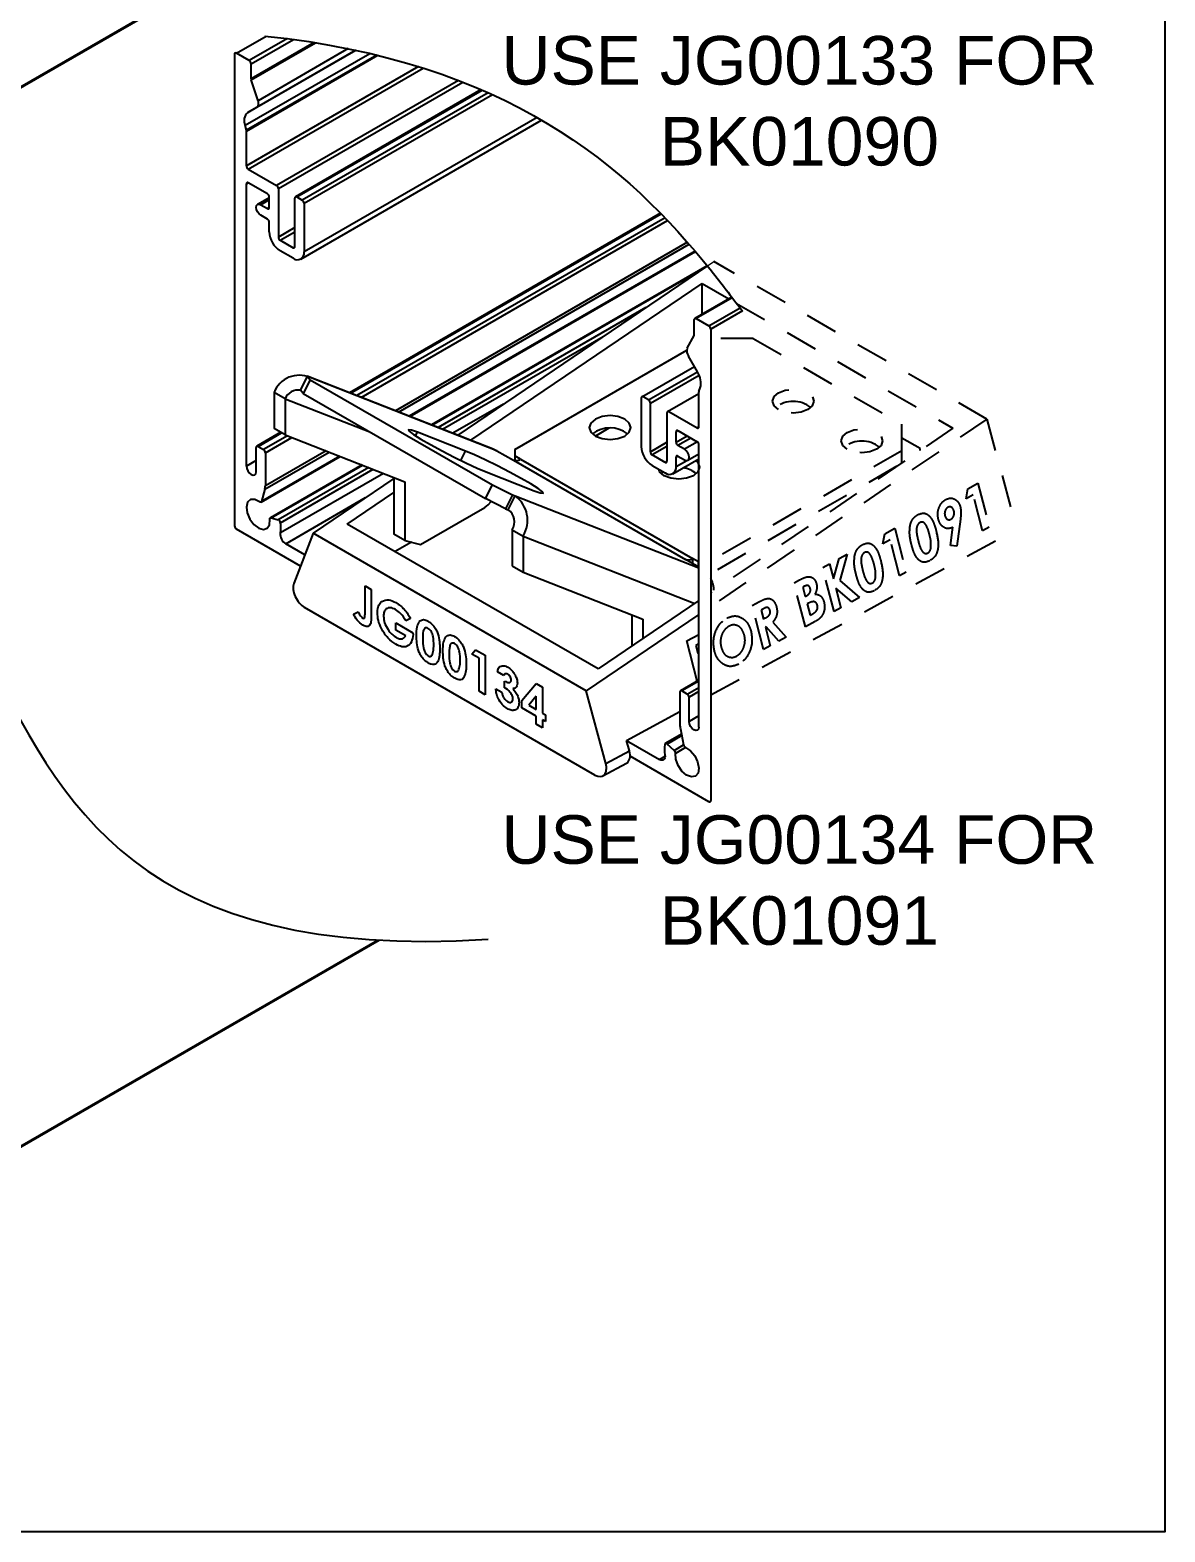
# Model space of a CAD drawing. Extents: x 0 to 10.8, y -9 to 0.
# Drawn here: x 6.42 to 10.81, y -8.99 to -3.19 of the extents above; entities that cross this region are included whole.
import ezdxf

# ---------------------------------------------------------------- set-up
doc = ezdxf.new("R2010")
doc.units = 0
doc.header["$LTSCALE"] = 0.5
doc.header["$MEASUREMENT"] = 0
doc.linetypes.add('HIDDEN', pattern=[0.375, 0.25, -0.125])
for name, color, linetype in [('Brackets', 181, 'CONTINUOUS'), ('Dimension', 10, 'CONTINUOUS'), ('FAB DWG', 221, 'CONTINUOUS'), ('Housing', 150, 'CONTINUOUS')]:
    doc.layers.add(name, color=color, linetype=linetype)
doc.layers.add('Jig', color=41, linetype='CONTINUOUS', lineweight=13)
doc.layers.add('Text-Unprinted', color=131, linetype='CONTINUOUS', plot=False)
doc.styles.get("Standard").update_dxf_attribs({"font": 'arial.ttf'})

msp = doc.modelspace()

# ---------------------------------------------------------------- linework, layer by layer
at = {"layer": 'Brackets', "linetype": 'HIDDEN', "lineweight": 25, "transparency": 16777216}
for p, q in [((9.2159, -4.3834), (9.0524, -4.3834)), ((9.2159, -4.3834), (9.7905, -4.715)), ((9.7905, -4.817), (9.7905, -4.715)), ((9.7905, -4.817), (9.0524, -5.2429)), ((9.7905, -4.8639), (9.7905, -4.817)), ((9.7711, -4.877), (9.0524, -5.2918))]:
    msp.add_line(p, q, dxfattribs=at)
at = {"layer": 'Brackets', "linetype": 'Continuous', "lineweight": 25, "transparency": 16777216}
for p, q in [((8.2957, -4.8125), (8.9601, -4.429)), ((7.4683, -4.5837), (7.4955, -4.5306)), ((7.5058, -4.5428), (7.4786, -4.5959)), ((8.2161, -4.8121), (7.4949, -4.5294)), ((7.4955, -4.5306), (7.5058, -4.5428)), ((7.5056, -4.5345), (7.4955, -4.5306)), ((8.2269, -4.8172), (7.5056, -4.5345)), ((7.5058, -4.5428), (8.2095, -4.9489)), ((7.409, -4.6163), (7.3667, -4.5919)), ((7.3667, -4.5919), (7.3667, -4.7309)), ((7.409, -4.6163), (7.409, -4.7554)), ((7.409, -4.6163), (7.7364, -4.7446)), ((7.4786, -4.5959), (7.4683, -4.5837)), ((7.4786, -4.5959), (8.1824, -5.002)), ((7.409, -4.7554), (7.3667, -4.7309)), ((7.409, -4.7554), (7.8716, -4.9367)), ((7.9127, -4.7593), (7.9197, -4.7456)), ((8.106, -4.8187), (7.9197, -4.7456)), ((8.2161, -4.8121), (8.2269, -4.8172)), ((8.2957, -4.8125), (8.2957, -4.837)), ((8.0876, -4.8547), (8.106, -4.8187)), ((8.2269, -4.8172), (8.2905, -4.854)), ((8.2905, -4.854), (8.9553, -5.2376)), ((8.3177, -4.8497), (8.2957, -4.837)), ((8.2957, -4.837), (8.2957, -4.8553)), ((8.3177, -4.8497), (8.9825, -5.2334)), ((7.8293, -4.9201), (7.8293, -5.1391)), ((8.1849, -4.8987), (8.3712, -4.9717)), ((7.8716, -4.9367), (7.8716, -5.1635)), ((8.1824, -5.002), (8.2095, -4.9489)), ((8.2095, -4.9489), (8.2876, -4.9877)), ((8.2876, -4.9877), (8.2604, -5.0408)), ((8.2876, -4.9877), (8.2977, -4.9917)), ((7.9324, -5.1795), (8.1804, -5.0363)), ((8.2604, -5.0408), (8.1824, -5.002)), ((8.2604, -5.0408), (8.2706, -5.0448)), ((8.2706, -5.0448), (8.2977, -4.9917)), ((8.2977, -4.9917), (9.0065, -5.2695)), ((7.8716, -5.1635), (7.8293, -5.1391)), ((8.2857, -5.1223), (8.328, -5.1467)), ((8.2857, -5.1223), (8.2857, -5.2613)), ((8.328, -5.1467), (8.328, -5.2857)), ((8.328, -5.1467), (8.9905, -5.4064)), ((7.8716, -5.1635), (7.9324, -5.1795)), ((8.2857, -5.2613), (8.328, -5.2857)), ((9.0065, -5.2672), (8.9553, -5.2376)), ((8.9825, -5.2334), (8.9825, -5.2533)), ((9.0045, -5.2461), (8.9825, -5.2334)), ((9.0045, -5.266), (9.0045, -5.2461)), ((9.0045, -5.2461), (9.0065, -5.2461)), ((8.328, -5.2857), (8.7906, -5.467)), ((8.7483, -5.4505), (8.7483, -5.5707)), ((8.7906, -5.467), (8.7906, -5.542))]:
    msp.add_line(p, q, dxfattribs=at)
at = {"layer": 'Brackets', "linetype": 'HIDDEN', "lineweight": 25, "transparency": 16777216, "flags": 128}
for points in [[(9.314, -4.6583), (9.2967, -4.6434), (9.2906, -4.6257), (9.2967, -4.608), (9.314, -4.593), (9.34, -4.583), (9.3706, -4.5795), (9.4012, -4.583), (9.4272, -4.593), (9.4445, -4.608), (9.4506, -4.6257), (9.4445, -4.6434), (9.4272, -4.6583), (9.4012, -4.6684), (9.3706, -4.6719), (9.34, -4.6684), (9.314, -4.6583)], [(9.5792, -4.8114), (9.5619, -4.7964), (9.5558, -4.7787), (9.5619, -4.7611), (9.5792, -4.7461), (9.6052, -4.7361), (9.6358, -4.7326), (9.6664, -4.7361), (9.6924, -4.7461), (9.7097, -4.7611), (9.7158, -4.7787), (9.7097, -4.7964), (9.6924, -4.8114), (9.6664, -4.8214), (9.6358, -4.8249), (9.6052, -4.8214), (9.5792, -4.8114)]]:
    msp.add_lwpolyline(points, dxfattribs=at)
at = {"layer": 'Brackets', "linetype": 'Continuous', "lineweight": 25, "transparency": 16777216, "flags": 128}
for points in [[(8.6069, -4.7604), (8.6329, -4.7704), (8.6635, -4.7739), (8.6941, -4.7704), (8.7201, -4.7604), (8.7374, -4.7454), (8.7435, -4.7277), (8.7374, -4.7101), (8.7201, -4.6951), (8.6941, -4.6851), (8.6635, -4.6815), (8.6329, -4.6851), (8.6069, -4.6951), (8.5896, -4.7101), (8.5835, -4.7277), (8.5896, -4.7454), (8.6069, -4.7604)], [(7.9197, -4.7456), (7.8965, -4.7375), (7.8858, -4.7363), (7.8887, -4.742), (7.9048, -4.7542), (7.9329, -4.7719), (7.9706, -4.7936), (8.015, -4.8177), (8.0623, -4.8422), (8.1089, -4.865), (8.1509, -4.8844), (8.1849, -4.8987)], [(8.3712, -4.9717), (8.3944, -4.9798), (8.4051, -4.9811), (8.4022, -4.9754), (8.3861, -4.9632), (8.358, -4.9455), (8.3203, -4.9237), (8.2759, -4.8996), (8.2285, -4.8752), (8.182, -4.8523), (8.14, -4.833), (8.106, -4.8187)], [(8.9936, -4.8553), (9.0026, -4.8631), (9.0087, -4.8808), (9.0026, -4.8984), (8.9852, -4.9134), (8.9593, -4.9234), (8.9287, -4.9269), (8.8981, -4.9234), (8.8721, -4.9134)], [(8.8721, -4.9134), (8.8548, -4.8984), (8.8514, -4.8886)], [(8.1804, -5.0363), (8.1937, -5.0263), (8.2051, -5.0133)]]:
    msp.add_lwpolyline(points, dxfattribs=at)
at = {"layer": 'Brackets', "linetype": 'Continuous', "lineweight": 25, "transparency": 16777216}
for centre, radius, start, end in [((7.4635, -4.6295), 0.1039, 66.08847, 158.79721), ((7.46, -4.6386), 0.0557, 81.37163, 156.45589), ((8.6635, -4.8382), 0.1096, 51.72711, 128.27289), ((8.2996, -4.8233), 0.032, 253.42503, 304.39713), ((8.9287, -4.9912), 0.1096, 122.71024, 128.27289), ((8.9287, -4.9912), 0.1096, 51.72711, 81.07411), ((8.2359, -5.0918), 0.0584, 328.4689, 53.58804), ((8.2284, -5.0857), 0.1167, 328.4689, 53.58804), ((8.9644, -5.207), 0.032, 253.42503, 304.39713)]:
    msp.add_arc(centre, radius, start, end, dxfattribs=at)
at = {"layer": 'Brackets', "linetype": 'HIDDEN', "lineweight": 25, "transparency": 16777216}
for centre, radius, start, end in [((9.3706, -4.7362), 0.1096, 51.72711, 128.27289), ((9.6358, -4.8892), 0.1096, 51.72711, 128.27289), ((8.9647, -5.3586), 0.1002, 1.51651, 28.92826)]:
    msp.add_arc(centre, radius, start, end, dxfattribs=at)
at = {"layer": 'Dimension', "transparency": 16777216}
msp.add_open_spline([(4.2958, -4.4533), (5.6451, -4.3663), (6.2443, -5.5783), (6.8436, -6.7903), (8.1929, -6.7033)], degree=3, dxfattribs=at)
at = {"layer": 'Housing', "transparency": 16777216}
for p, q in [((5.606, -3.8669), (7.4577, -2.7979)), ((7.4524, -2.7976), (5.608, -3.8623)), ((8.8902, -4.666), (8.9994, -4.729)), ((5.9196, -7.776), (7.7717, -6.7071)), ((5.9217, -7.7715), (7.7664, -6.7068))]:
    msp.add_line(p, q, dxfattribs=at)
at = {"layer": 'Housing', "linetype": 'Continuous', "lineweight": 25, "transparency": 16777216}
for p, q in [((7.221, -3.2821), (7.3356, -3.2159)), ((7.4178, -3.2256), (7.2705, -3.3106)), ((7.2776, -3.3229), (7.4409, -3.2286)), ((7.5208, -3.2404), (7.2776, -3.3808)), ((7.2782, -3.3847), (7.5266, -3.2414)), ((7.2139, -3.2861), (7.2139, -5.1073)), ((7.2705, -3.3106), (7.221, -3.2821)), ((7.2544, -3.5603), (7.7358, -3.2825)), ((7.7629, -3.289), (7.2595, -3.5795)), ((7.2599, -3.5826), (7.7669, -3.2899)), ((7.6817, -3.2704), (7.2651, -3.5108)), ((7.3004, -3.4904), (7.6816, -3.2704)), ((7.6526, -3.2643), (7.3046, -3.4652)), ((7.9242, -3.3335), (7.2599, -3.7169)), ((7.267, -3.7292), (7.9425, -3.3393)), ((7.2776, -3.3808), (7.2776, -3.3229)), ((7.3046, -3.4652), (7.2782, -3.3847)), ((8.0783, -3.3869), (7.3761, -3.7922)), ((7.3832, -3.8044), (8.0952, -3.3935)), ((8.166, -3.4227), (7.4489, -3.8365)), ((7.4539, -3.837), (8.1693, -3.4242)), ((8.1934, -3.4348), (7.4751, -3.8493)), ((7.4822, -3.8615), (8.2092, -3.4419)), ((7.2651, -3.5108), (7.3004, -3.4904)), ((8.3817, -3.5302), (7.4822, -4.0494)), ((7.2595, -3.5795), (7.2544, -3.5603)), ((7.2599, -3.7169), (7.2599, -3.5826)), ((7.4698, -4.0768), (8.3994, -3.5403)), ((7.267, -3.7292), (7.3761, -3.7922)), ((7.2599, -3.7863), (7.267, -3.7822)), ((7.2599, -4.8766), (7.2599, -3.7863)), ((7.3408, -3.8248), (7.267, -3.7822)), ((7.3832, -3.8044), (7.3832, -3.9922)), ((7.3479, -3.8399), (7.3026, -3.866)), ((7.3479, -3.8483), (7.3151, -3.8672)), ((7.3151, -3.8672), (7.3408, -3.882)), ((7.3479, -3.8779), (7.3408, -3.882)), ((7.3479, -3.8779), (7.3479, -3.8371)), ((7.4468, -4.029), (7.4468, -3.8411)), ((7.4539, -3.837), (7.4751, -3.8493)), ((7.4822, -3.8615), (7.4822, -4.0494)), ((7.3408, -3.9228), (7.3151, -3.908)), ((7.3479, -3.9718), (7.3479, -3.9351)), ((8.8586, -3.8999), (7.6576, -4.5931)), ((7.661, -4.5945), (8.8607, -3.9021)), ((8.876, -3.9178), (7.6863, -4.6044)), ((7.7032, -4.611), (8.886, -3.9283)), ((7.4468, -3.9555), (7.3832, -3.9922)), ((7.3903, -4.0045), (7.4468, -3.9718)), ((7.3903, -4.0045), (7.4398, -4.033)), ((7.4398, -4.0739), (7.3903, -4.0453)), ((7.4468, -4.029), (7.4398, -4.033)), ((8.9623, -4.012), (7.8349, -4.6627)), ((7.8473, -4.6675), (8.9693, -4.0199)), ((8.9922, -4.0467), (7.8886, -4.6837)), ((7.8901, -4.6843), (8.9931, -4.0477)), ((9.0388, -4.1029), (7.9743, -4.7173)), ((7.9759, -4.7179), (9.0319, -4.1084)), ((9.1334, -4.2236), (8.9909, -4.3059)), ((9.1352, -4.226), (8.9959, -4.3064)), ((8.8021, -4.2643), (7.9999, -4.7273)), ((9.0453, -4.335), (9.1656, -4.2655)), ((9.1744, -4.2768), (9.0524, -4.3472)), ((8.9888, -4.3684), (8.9888, -4.3105)), ((8.9959, -4.3064), (9.0453, -4.335)), ((9.0524, -4.3472), (9.0524, -6.1683)), ((8.017, -4.734), (8.6376, -4.3759)), ((8.9618, -4.4216), (8.9881, -4.3715)), ((9.0013, -4.5129), (8.966, -4.4517)), ((8.7863, -4.6085), (8.989, -4.4915)), ((8.8124, -4.6211), (9.001, -4.5123)), ((8.8195, -4.6334), (9.0078, -4.5247)), ((9.0069, -4.588), (9.012, -4.5748)), ((8.2524, -4.6371), (8.0572, -4.7498)), ((8.7842, -4.613), (8.7842, -4.8008)), ((8.8124, -4.6211), (8.7912, -4.6089)), ((8.8195, -4.8212), (8.8195, -4.6334)), ((8.8853, -4.6656), (9.0065, -4.5957)), ((9.0065, -4.7249), (9.0065, -4.5906)), ((8.8832, -4.6701), (8.8832, -4.8579)), ((7.3927, -4.746), (7.2995, -4.7998)), ((7.3045, -4.8002), (7.3957, -4.7477)), ((8.9256, -4.7395), (8.9185, -4.7436)), ((8.9185, -4.7844), (8.9185, -4.7436)), ((8.9256, -4.7395), (8.9994, -4.7821)), ((8.9994, -4.729), (9.0065, -4.7249)), ((7.2975, -4.8982), (7.2975, -4.8043)), ((7.3045, -4.8002), (7.3258, -4.8125)), ((7.4184, -4.759), (7.3258, -4.8125)), ((7.3328, -4.8247), (7.4352, -4.7656)), ((8.8195, -4.8212), (8.8832, -4.7845)), ((8.8832, -4.8008), (8.8266, -4.8334)), ((8.9185, -4.7844), (8.961, -4.7599)), ((8.9751, -4.7681), (8.9256, -4.7967)), ((8.9512, -4.8114), (8.9256, -4.7967)), ((9.0006, -4.7829), (8.9512, -4.8114)), ((9.0065, -5.8846), (9.0065, -4.7943)), ((7.2975, -4.8549), (7.2599, -4.8766)), ((7.3167, -5.0152), (7.6222, -4.8389)), ((7.6206, -4.8383), (7.3186, -5.0126)), ((7.3313, -4.9653), (7.5793, -4.8221)), ((7.567, -4.8173), (7.3328, -4.9525)), ((7.3328, -4.8247), (7.3328, -4.9525)), ((7.7064, -4.8719), (7.3521, -5.0764)), ((8.8761, -4.862), (8.8266, -4.8334)), ((8.8761, -4.862), (8.8832, -4.8579)), ((8.9061, -4.9058), (9.0065, -4.8479)), ((8.9256, -4.8375), (8.9185, -4.8416)), ((8.9185, -4.8783), (8.9185, -4.8416)), ((8.9185, -4.8783), (8.9595, -4.8547)), ((8.9256, -4.8375), (8.9512, -4.8523)), ((8.9637, -4.8535), (9.0065, -4.8288)), ((7.3552, -5.0761), (7.708, -4.8725)), ((7.7319, -4.8819), (7.3827, -5.0835)), ((7.7893, -4.9044), (7.3907, -5.1344)), ((7.3915, -5.095), (7.7491, -4.8886)), ((8.8266, -4.8743), (8.8761, -4.9028)), ((7.3313, -4.9653), (7.3186, -5.0126)), ((7.4114, -5.1763), (7.7201, -4.9981)), ((7.3552, -5.0761), (7.3827, -5.0835)), ((7.4687, -5.2624), (7.221, -5.1195)), ((7.4854, -5.219), (7.4114, -5.1763)), ((9.0065, -5.7031), (8.9356, -5.744)), ((9.0065, -5.7065), (8.9406, -5.7445)), ((8.9618, -5.7567), (9.0065, -5.731)), ((8.9335, -5.7486), (8.9335, -5.8763)), ((8.9618, -5.7567), (8.9406, -5.7445)), ((9.0065, -5.7473), (8.9689, -5.769)), ((8.9689, -5.8629), (8.9689, -5.769)), ((9.0065, -5.8412), (8.9689, -5.8629)), ((8.9394, -5.9118), (8.8768, -5.9479)), ((8.9351, -5.8909), (8.9478, -5.9529)), ((8.7276, -5.9359), (8.855, -6.0095)), ((8.9404, -5.917), (8.8836, -5.9497)), ((8.9111, -5.9741), (8.8836, -5.9497)), ((8.9111, -5.9741), (8.9478, -5.9529)), ((8.9555, -5.9634), (8.9163, -5.986)), ((9.0453, -6.1724), (8.7408, -5.9966)), ((8.855, -6.0095), (8.8762, -5.9972))]:
    msp.add_line(p, q, dxfattribs=at)
at = {"layer": 'Housing', "linetype": 'Continuous', "lineweight": 25, "transparency": 16777216, "flags": 128}
for points in [[(7.3151, -3.908), (7.3084, -3.9026), (7.3026, -3.8948), (7.2988, -3.886), (7.2975, -3.8774), (7.2988, -3.8704), (7.3026, -3.866), (7.3084, -3.8649), (7.3151, -3.8672)], [(8.9512, -4.8523), (8.958, -4.8546), (8.9637, -4.8535), (8.9675, -4.8491), (8.9689, -4.8421), (8.9675, -4.8335), (8.9637, -4.8246), (8.958, -4.8169), (8.9512, -4.8114)], [(7.2599, -4.8766), (7.2613, -4.8857), (7.2654, -4.8951), (7.2715, -4.9033), (7.2787, -4.9091), (7.2859, -4.9116), (7.292, -4.9104), (7.296, -4.9057), (7.2975, -4.8982)], [(7.3109, -5.0142), (7.2923, -5.0052), (7.276, -5.0059), (7.2645, -5.0163), (7.2599, -5.0344), (7.263, -5.0574), (7.2732, -5.0812), (7.2887, -5.1019), (7.3071, -5.116), (7.3251, -5.1211), (7.3397, -5.1164), (7.3486, -5.1026), (7.3501, -5.082)], [(7.3186, -5.0126), (7.3181, -5.0137), (7.3175, -5.0146), (7.3167, -5.0153), (7.3157, -5.0156), (7.3146, -5.0157), (7.3134, -5.0155), (7.3121, -5.0149), (7.3109, -5.0142)], [(7.3501, -5.082), (7.35, -5.0806), (7.3502, -5.0792), (7.3506, -5.0781), (7.3512, -5.0771), (7.352, -5.0764), (7.353, -5.076), (7.354, -5.0759), (7.3552, -5.0761)], [(9.0065, -5.8846), (9.005, -5.8921), (9.001, -5.8967), (8.9949, -5.8979), (8.9877, -5.8954), (8.9805, -5.8896), (8.9744, -5.8814), (8.9703, -5.872), (8.9689, -5.8629)], [(8.8836, -5.9497), (8.8822, -5.9486), (8.8807, -5.9479), (8.8793, -5.9475), (8.878, -5.9475), (8.8769, -5.9479), (8.8759, -5.9486), (8.8752, -5.9497), (8.8748, -5.9511)], [(8.9555, -5.9634), (8.974, -5.9758), (8.9904, -5.9954), (9.0018, -6.0189), (9.0064, -6.0424), (9.0034, -6.0618), (8.9932, -6.0739), (8.9776, -6.0767), (8.9593, -6.0696), (8.9413, -6.0539), (8.9266, -6.0323), (8.9178, -6.0083), (8.9163, -5.986)], [(8.8757, -5.9915), (8.8762, -5.9972), (8.8757, -6.0024), (8.8741, -6.0066), (8.8716, -6.0098), (8.8682, -6.0118), (8.8642, -6.0123), (8.8597, -6.0116), (8.855, -6.0095)]]:
    msp.add_lwpolyline(points, dxfattribs=at)
at = {"layer": 'Housing', "linetype": 'Continuous', "lineweight": 25, "transparency": 16777216}
for centre, radius, start, end in [((7.2183, -3.2854), 0.00437, 50.81497, 189.22027), ((7.2622, -3.3236), 0.0154, 2.60229, 57.39771), ((7.29, -3.3807), 0.0125, 180.82988, 198.7794), ((7.2859, -3.475), 0.0211, 313.26253, 27.72774), ((7.2937, -3.5429), 0.043, 131.71121, 203.92514), ((7.248, -3.5827), 0.0119, 0.57195, 15.40241), ((7.2753, -3.7162), 0.0154, 182.60229, 237.39771), ((7.2642, -3.7856), 0.00437, 50.81497, 189.22027), ((7.3325, -3.8378), 0.0154, 2.60229, 57.39771), ((7.3679, -3.8051), 0.0154, 2.60229, 57.39771), ((7.3435, -3.8786), 0.00437, 230.81497, 9.22027), ((7.4512, -3.8404), 0.00437, 50.81497, 189.22027), ((7.4668, -3.8622), 0.0154, 2.60229, 57.39771), ((7.3325, -3.9358), 0.0154, 2.60229, 57.39771), ((7.44, -3.9676), 0.0922, 182.60229, 237.39771), ((7.3986, -3.9915), 0.0154, 182.60229, 237.39771), ((7.4425, -4.0297), 0.00437, 230.81497, 9.22027), ((7.4563, -4.0536), 0.0262, 230.81497, 9.22027), ((8.9931, -4.3098), 0.00437, 50.81497, 189.22027), ((9.0371, -4.3479), 0.0154, 2.60229, 57.39771), ((8.9822, -4.3686), 0.0066, 334.06886, 1.56749), ((8.9937, -4.4325), 0.0338, 161.22546, 214.7489), ((8.9369, -4.5559), 0.0774, 345.88677, 33.72251), ((8.7885, -4.6123), 0.00437, 50.81497, 189.22027), ((8.8042, -4.6341), 0.0154, 2.60229, 57.39771), ((9.0136, -4.5905), 0.00711, 160.03367, 180.95661), ((8.8875, -4.6694), 0.00437, 50.81497, 189.22027), ((8.9228, -4.7429), 0.00437, 50.81497, 189.22027), ((9.0021, -4.7256), 0.00437, 230.81497, 9.22027), ((7.3018, -4.8036), 0.00437, 50.81497, 189.22027), ((7.3175, -4.8254), 0.0154, 2.60229, 57.39771), ((8.8763, -4.7966), 0.0922, 182.60229, 237.39771), ((8.9339, -4.7837), 0.0154, 182.60229, 237.39771), ((8.9911, -4.795), 0.0154, 2.60229, 57.39771), ((8.8349, -4.8205), 0.0154, 182.60229, 237.39771), ((8.8788, -4.8586), 0.00437, 230.81497, 9.22027), ((8.9228, -4.8409), 0.00437, 50.81497, 189.22027), ((8.8926, -4.8825), 0.0262, 230.81497, 9.22027), ((7.2831, -4.9529), 0.0497, 345.57587, 0.51021), ((7.3771, -5.0968), 0.0145, 7.20775, 67.36395), ((7.2807, -5.1124), 0.1122, 348.664, 8.89281), ((7.2293, -5.1066), 0.0154, 182.60229, 237.39771), ((7.4344, -5.1388), 0.044, 174.23012, 238.38441), ((8.9378, -5.7479), 0.00437, 50.81497, 189.22027), ((8.9535, -5.7697), 0.0154, 2.60229, 57.39771), ((9.0069, -5.8759), 0.0734, 180.34583, 191.86416), ((8.9941, -5.9688), 0.1206, 171.55619, 190.82832), ((8.9626, -5.95), 0.0151, 191.0157, 241.93178), ((8.9012, -5.9855), 0.0151, 358.07226, 48.98116), ((9.0481, -6.169), 0.00437, 230.81497, 9.22027)]:
    msp.add_arc(centre, radius, start, end, dxfattribs=at)
at = {"layer": 'Housing', "transparency": 16777216}
msp.add_open_spline([(7.3308, -3.2155), (8.2635, -3.3129), (8.7838, -3.7623), (9.1286, -4.2176), (9.1746, -4.2771)], degree=3, knots=[0.2833625, 0.2833625, 0.2833625, 0.2833625, 1, 1.0834941, 1.0834941, 1.0834941, 1.0834941], dxfattribs=at)
at = {"layer": 'Jig', "linetype": 'Continuous', "lineweight": 25, "transparency": 16777216}
for p, q in [((9.0393, -4.1034), (8.0756, -4.757)), ((8.1259, -4.7767), (9.0188, -4.1711)), ((9.0188, -4.1711), (9.1216, -4.2304)), ((9.0188, -4.2898), (9.0188, -4.1711)), ((8.6587, -4.7305), (8.6069, -4.7604)), ((7.8293, -4.924), (7.5176, -5.1354)), ((7.6488, -5.1002), (7.8293, -4.9778)), ((8.6175, -5.6593), (7.6488, -5.1002)), ((7.5176, -5.1354), (7.4426, -5.3299)), ((8.572, -5.744), (7.5176, -5.1354)), ((7.8969, -5.1702), (7.8334, -5.2068)), ((7.7176, -5.3387), (7.7414, -5.3524)), ((7.7176, -5.4467), (7.7176, -5.3387)), ((7.7414, -5.3524), (7.7414, -5.4541)), ((8.6054, -6.0695), (7.4842, -5.4224)), ((7.6734, -5.4485), (7.6914, -5.4397)), ((9.0065, -5.4494), (8.572, -5.744)), ((9.0065, -5.3956), (8.6175, -5.6593)), ((7.8366, -5.4819), (7.9027, -5.5201)), ((7.8366, -5.5094), (7.8366, -5.4819)), ((7.8746, -5.5314), (7.8366, -5.5094)), ((7.8935, -5.4645), (7.8755, -5.4741)), ((7.9027, -5.5201), (7.9029, -5.5267)), ((8.9606, -5.5512), (9.0065, -5.5264)), ((9.0005, -5.7065), (8.9606, -5.5512)), ((9.0065, -5.5623), (8.9943, -5.5689)), ((8.1306, -5.6026), (8.1448, -5.5853)), ((8.1578, -5.6183), (8.1306, -5.6026)), ((8.1448, -5.5853), (8.1816, -5.6065)), ((8.1578, -5.7459), (8.1578, -5.6183)), ((8.1816, -5.6065), (8.1816, -5.7596)), ((8.9943, -5.5689), (9.0022, -5.5998)), ((9.0022, -5.5998), (9.0065, -5.5975)), ((8.253, -5.685), (8.2292, -5.6713)), ((8.2224, -5.736), (8.2462, -5.7498)), ((8.2564, -5.7321), (8.2564, -5.7066)), ((8.3227, -5.7818), (8.3778, -5.7158)), ((8.3778, -5.7158), (8.4026, -5.7301)), ((8.4026, -5.7301), (8.4026, -5.8302)), ((8.1816, -5.7596), (8.1578, -5.7459)), ((8.3227, -5.8096), (8.3227, -5.7818)), ((8.3788, -5.7644), (8.3495, -5.7995)), ((8.3495, -5.7995), (8.3788, -5.8165)), ((8.3788, -5.8165), (8.3788, -5.7644)), ((8.6469, -6.025), (8.572, -5.744)), ((8.3788, -5.842), (8.3227, -5.8096)), ((8.3788, -5.8734), (8.3788, -5.842)), ((8.4026, -5.8302), (8.4145, -5.8371)), ((8.4026, -5.8557), (8.4026, -5.8871)), ((8.4145, -5.8626), (8.4026, -5.8557)), ((8.4145, -5.8371), (8.4145, -5.8626)), ((8.7276, -5.9359), (8.9335, -5.8244)), ((8.4026, -5.8871), (8.3788, -5.8734)), ((8.7381, -5.9756), (8.7276, -5.9359)), ((8.6362, -6.0729), (8.7274, -6.0235)), ((8.6469, -6.025), (8.7381, -5.9756))]:
    msp.add_line(p, q, dxfattribs=at)
at = {"layer": 'Jig', "transparency": 16777216}
msp.add_line((9.0393, -4.1034), (9.0644, -4.0864), dxfattribs=at)
at = {"layer": 'Jig', "linetype": 'HIDDEN', "lineweight": 25, "transparency": 16777216}
for p, q in [((10.1188, -4.695), (9.0644, -4.0864)), ((9.1522, -4.2481), (9.9876, -4.7302)), ((10.1188, -4.695), (9.0524, -5.4182)), ((10.1188, -4.695), (10.2324, -5.121)), ((9.9876, -4.7302), (9.0524, -5.3644)), ((9.8603, -4.8082), (9.7905, -4.7679)), ((9.8603, -4.8165), (9.8603, -4.8082)), ((10.038, -5.0024), (10.0452, -4.9639)), ((10.066, -4.9872), (10.038, -5.0024)), ((10.0452, -4.9639), (10.0839, -4.9429)), ((10.1019, -5.1268), (10.066, -4.9872)), ((10.0839, -4.9429), (10.1276, -5.1128)), ((10.016, -5.0808), (10.003, -5.1852)), ((9.0524, -5.76), (10.2324, -5.121)), ((9.7172, -5.1761), (9.7244, -5.1376)), ((9.7452, -5.161), (9.7172, -5.1761)), ((9.7244, -5.1376), (9.7631, -5.1166)), ((9.7811, -5.3005), (9.7452, -5.161)), ((9.7631, -5.1166), (9.8068, -5.2866)), ((9.9775, -5.1835), (9.9864, -5.1128)), ((10.1276, -5.1128), (10.1019, -5.1268)), ((9.5476, -5.2333), (9.5788, -5.2164)), ((9.5788, -5.2164), (9.5507, -5.318)), ((10.003, -5.1852), (9.9775, -5.1835)), ((9.4846, -5.2675), (9.5107, -5.2533)), ((9.5283, -5.4374), (9.4846, -5.2675)), ((9.5107, -5.2533), (9.5258, -5.3118)), ((9.5258, -5.3118), (9.5476, -5.2333)), ((9.3739, -5.3274), (9.3953, -5.3158)), ((9.4176, -5.4973), (9.3739, -5.3274)), ((9.5507, -5.318), (9.6271, -5.3839)), ((9.8068, -5.2866), (9.7811, -5.3005)), ((9.4144, -5.3406), (9.4077, -5.3442)), ((9.4077, -5.3442), (9.417, -5.3801)), ((9.417, -5.3801), (9.4226, -5.377)), ((9.535, -5.3478), (9.5544, -5.4232)), ((9.5964, -5.4005), (9.535, -5.3478)), ((9.6271, -5.3839), (9.5964, -5.4005)), ((9.2127, -5.4148), (9.2401, -5.3998)), ((9.2564, -5.5847), (9.2127, -5.4148)), ((9.2538, -5.4285), (9.2467, -5.4324)), ((9.2467, -5.4324), (9.2556, -5.4671)), ((9.4298, -5.406), (9.4244, -5.4089)), ((9.4244, -5.4089), (9.4356, -5.4525)), ((9.4356, -5.4525), (9.442, -5.449)), ((9.5544, -5.4232), (9.5283, -5.4374)), ((9.2556, -5.4671), (9.2638, -5.4627)), ((9.2661, -5.4973), (9.2637, -5.4986)), ((9.2637, -5.4986), (9.2822, -5.5706)), ((9.3152, -5.5527), (9.2661, -5.4973)), ((9.2919, -5.4793), (9.3435, -5.5374)), ((9.4557, -5.4767), (9.4176, -5.4973)), ((9.3435, -5.5374), (9.3152, -5.5527)), ((9.2822, -5.5706), (9.2564, -5.5847))]:
    msp.add_line(p, q, dxfattribs=at)
at = {"layer": 'Jig', "linetype": 'Continuous', "lineweight": 25, "transparency": 16777216}
for centre, start_param, end_param in [((7.4842, -5.3714), 0.436255, 2.355954), ((8.6054, -6.0185), 2.355954, 4.275653), ((8.6966, -5.9691), 3.125668, 4.275653)]:
    msp.add_ellipse(centre, major_axis=(-0.0313, 0.0541), ratio=0.577453, start_param=start_param, end_param=end_param, dxfattribs=at)
at = {"layer": 'Jig', "linetype": 'HIDDEN', "lineweight": 25, "transparency": 16777216}
for points, knots in [([(9.931, -5.0814), (9.9297, -5.0732), (9.9271, -5.0567), (9.9343, -5.0331), (9.9454, -5.0149), (9.955, -5.0085), (9.9598, -5.0052)], [0, 0, 0, 0, 0.279649, 0.559324, 0.779589, 1, 1, 1, 1]), ([(9.9681, -5.0353), (9.9655, -5.0372), (9.9604, -5.041), (9.9563, -5.0505), (9.9549, -5.0599), (9.9559, -5.0653), (9.9565, -5.068)], [0, 0, 0, 0, 0.279357, 0.559095, 0.779456, 1, 1, 1, 1]), ([(9.9598, -5.0052), (9.9663, -5.0027), (9.9793, -4.9975), (9.9969, -5.0047), (10.0101, -5.0171), (10.0142, -5.0289), (10.0163, -5.0348)], [0, 0, 0, 0, 0.279675, 0.559364, 0.779762, 1, 1, 1, 1]), ([(9.9912, -5.0493), (9.9901, -5.0461), (9.9879, -5.0398), (9.9814, -5.0347), (9.9745, -5.0327), (9.9702, -5.0345), (9.9681, -5.0353)], [0, 0, 0, 0, 0.279953, 0.559721, 0.779996, 1, 1, 1, 1]), ([(10.0163, -5.0348), (10.0173, -5.0433), (10.0192, -5.0584), (10.017, -5.0739), (10.016, -5.0808)], [0, 0, 0, 0, 0.558271, 1, 1, 1, 1]), ([(9.8218, -5.1063), (9.8233, -5.1011), (9.8262, -5.0908), (9.8358, -5.0746), (9.8457, -5.0679), (9.8517, -5.0638)], [0, 0, 0, 0, 0.280633, 0.560976, 1, 1, 1, 1]), ([(9.8602, -5.0942), (9.8578, -5.0959), (9.853, -5.0993), (9.8467, -5.1115), (9.846, -5.136), (9.8507, -5.1546), (9.8538, -5.1671)], [0, 0, 0, 0, 0.124879, 0.249761, 0.498655, 1, 1, 1, 1]), ([(9.8517, -5.0638), (9.8602, -5.0606), (9.8731, -5.0557), (9.8892, -5.0624), (9.9026, -5.0746), (9.9144, -5.0968), (9.92, -5.1169), (9.9228, -5.127)], [0, 0, 0, 0, 0.248367, 0.373508, 0.498824, 0.748922, 1, 1, 1, 1]), ([(9.8971, -5.1413), (9.8939, -5.1293), (9.8892, -5.1114), (9.8774, -5.0953), (9.8677, -5.0914), (9.8627, -5.0933), (9.8602, -5.0942)], [0, 0, 0, 0, 0.501422, 0.750379, 0.875294, 1, 1, 1, 1]), ([(9.9864, -5.1128), (9.9799, -5.1153), (9.9669, -5.1202), (9.9495, -5.1126), (9.9369, -5.0992), (9.933, -5.0873), (9.931, -5.0814)], [0, 0, 0, 0, 0.279418, 0.559091, 0.779406, 1, 1, 1, 1]), ([(9.9565, -5.068), (9.9576, -5.0712), (9.9598, -5.0776), (9.9664, -5.0828), (9.9736, -5.0842), (9.9779, -5.0824), (9.98, -5.0814)], [0, 0, 0, 0, 0.279885, 0.559534, 0.779773, 1, 1, 1, 1]), ([(9.98, -5.0814), (9.9826, -5.0796), (9.9876, -5.0759), (9.9915, -5.0665), (9.9927, -5.0572), (9.9917, -5.052), (9.9912, -5.0493)], [0, 0, 0, 0, 0.27928, 0.558835, 0.77925, 1, 1, 1, 1]), ([(9.8277, -5.1804), (9.8244, -5.1671), (9.8184, -5.1433), (9.8208, -5.1176), (9.8218, -5.1063)], [0, 0, 0, 0, 0.56113, 1, 1, 1, 1]), ([(9.9024, -5.1921), (9.9027, -5.1823), (9.9031, -5.1646), (9.8989, -5.1485), (9.8971, -5.1413)], [0, 0, 0, 0, 0.55846, 1, 1, 1, 1]), ([(9.9228, -5.127), (9.9274, -5.1481), (9.9333, -5.1745), (9.927, -5.2074), (9.9183, -5.228), (9.9063, -5.2363), (9.8983, -5.2419)], [0, 0, 0, 0, 0.4997132, 0.6254858, 0.7509772, 1, 1, 1, 1]), ([(9.608, -5.2221), (9.6094, -5.217), (9.6123, -5.2066), (9.622, -5.1905), (9.6318, -5.1837), (9.6378, -5.1796)], [0, 0, 0, 0, 0.280633, 0.560976, 1, 1, 1, 1]), ([(9.6464, -5.21), (9.644, -5.2117), (9.6392, -5.2151), (9.6329, -5.2273), (9.6322, -5.2519), (9.6368, -5.2705), (9.6399, -5.2829)], [0, 0, 0, 0, 0.124879, 0.249761, 0.498655, 1, 1, 1, 1]), ([(9.6378, -5.1796), (9.6463, -5.1764), (9.6592, -5.1716), (9.6754, -5.1782), (9.6887, -5.1904), (9.7005, -5.2126), (9.7061, -5.2327), (9.7089, -5.2428)], [0, 0, 0, 0, 0.248367, 0.3735081, 0.4988244, 0.7489224, 1, 1, 1, 1]), ([(9.6832, -5.2571), (9.6801, -5.2451), (9.6753, -5.2272), (9.6635, -5.2111), (9.6539, -5.2072), (9.6489, -5.2091), (9.6464, -5.21)], [0, 0, 0, 0, 0.501422, 0.750379, 0.875294, 1, 1, 1, 1]), ([(9.8983, -5.2419), (9.8898, -5.2452), (9.8771, -5.2503), (9.8611, -5.2439), (9.8478, -5.2321), (9.836, -5.2103), (9.8305, -5.1904), (9.8277, -5.1804)], [0, 0, 0, 0, 0.248516, 0.373652, 0.498986, 0.748952, 1, 1, 1, 1]), ([(9.8538, -5.1671), (9.8569, -5.1788), (9.8615, -5.1964), (9.8736, -5.2116), (9.8832, -5.2147), (9.888, -5.2128), (9.8905, -5.2119)], [0, 0, 0, 0, 0.5013551, 0.7501498, 0.8751443, 1, 1, 1, 1]), ([(9.8905, -5.2119), (9.8922, -5.2108), (9.8955, -5.2086), (9.9002, -5.2017), (9.9016, -5.1958), (9.9024, -5.1921)], [0, 0, 0, 0, 0.280279, 0.560378, 1, 1, 1, 1]), ([(9.6138, -5.2962), (9.6105, -5.2829), (9.6046, -5.2591), (9.6069, -5.2334), (9.608, -5.2221)], [0, 0, 0, 0, 0.56113, 1, 1, 1, 1]), ([(9.6886, -5.3079), (9.6888, -5.2981), (9.6892, -5.2805), (9.6851, -5.2643), (9.6832, -5.2571)], [0, 0, 0, 0, 0.55846, 1, 1, 1, 1]), ([(9.7089, -5.2428), (9.7136, -5.2639), (9.7194, -5.2903), (9.7131, -5.3232), (9.7044, -5.3438), (9.6924, -5.3521), (9.6844, -5.3577)], [0, 0, 0, 0, 0.499713, 0.625486, 0.750977, 1, 1, 1, 1]), ([(9.3953, -5.3158), (9.4004, -5.3131), (9.4096, -5.3081), (9.4191, -5.3053), (9.4232, -5.3041)], [0, 0, 0, 0, 0.5602431, 1, 1, 1, 1]), ([(9.4232, -5.3041), (9.4277, -5.3037), (9.4367, -5.3028), (9.4481, -5.3088), (9.4564, -5.3184), (9.4591, -5.3265), (9.4604, -5.3306)], [0, 0, 0, 0, 0.280096, 0.559771, 0.779775, 1, 1, 1, 1]), ([(9.4604, -5.3306), (9.4611, -5.3343), (9.4625, -5.3417), (9.4613, -5.3559), (9.4572, -5.365), (9.4547, -5.3706)], [0, 0, 0, 0, 0.280391, 0.560469, 1, 1, 1, 1]), ([(9.6844, -5.3577), (9.676, -5.361), (9.6633, -5.3661), (9.6472, -5.3597), (9.6339, -5.3479), (9.6221, -5.3261), (9.6166, -5.3062), (9.6138, -5.2962)], [0, 0, 0, 0, 0.248516, 0.373652, 0.498986, 0.748952, 1, 1, 1, 1]), ([(9.6399, -5.2829), (9.643, -5.2946), (9.6476, -5.3122), (9.6597, -5.3275), (9.6693, -5.3305), (9.6742, -5.3286), (9.6766, -5.3277)], [0, 0, 0, 0, 0.501355, 0.75015, 0.875144, 1, 1, 1, 1]), ([(9.6766, -5.3277), (9.6783, -5.3266), (9.6817, -5.3244), (9.6863, -5.3175), (9.6877, -5.3116), (9.6886, -5.3079)], [0, 0, 0, 0, 0.280279, 0.560378, 1, 1, 1, 1]), ([(9.2401, -5.3998), (9.2473, -5.396), (9.2614, -5.3884), (9.2832, -5.3862), (9.2992, -5.4001), (9.3038, -5.4135), (9.3061, -5.4202)], [0, 0, 0, 0, 0.2819, 0.559939, 0.77967, 1, 1, 1, 1]), ([(9.4364, -5.3484), (9.4354, -5.3456), (9.4333, -5.3399), (9.4245, -5.3359), (9.4182, -5.3388), (9.4144, -5.3406)], [0, 0, 0, 0, 0.280186, 0.559497, 1, 1, 1, 1]), ([(9.4226, -5.377), (9.4251, -5.3755), (9.43, -5.3725), (9.4357, -5.3652), (9.4378, -5.3562), (9.4369, -5.351), (9.4364, -5.3484)], [0, 0, 0, 0, 0.280929, 0.560014, 0.779751, 1, 1, 1, 1]), ([(9.4547, -5.3706), (9.4591, -5.3711), (9.4678, -5.372), (9.4821, -5.3807), (9.4869, -5.3937), (9.4899, -5.4017)], [0, 0, 0, 0, 0.2814216, 0.5618999, 1, 1, 1, 1]), ([(9.281, -5.4335), (9.2805, -5.432), (9.2796, -5.4288), (9.2768, -5.4253), (9.2733, -5.4231), (9.2655, -5.4217), (9.259, -5.4255), (9.2538, -5.4285)], [0, 0, 0, 0, 0.125278, 0.250481, 0.375623, 0.500816, 1, 1, 1, 1]), ([(9.2638, -5.4627), (9.2688, -5.4599), (9.2751, -5.4564), (9.2806, -5.4484), (9.2825, -5.4417), (9.2816, -5.4368), (9.281, -5.4335)], [0, 0, 0, 0, 0.50011, 0.625309, 0.750705, 1, 1, 1, 1]), ([(9.3061, -5.4202), (9.3073, -5.426), (9.3095, -5.4374), (9.3063, -5.46), (9.2974, -5.472), (9.2919, -5.4793)], [0, 0, 0, 0, 0.281141, 0.561365, 1, 1, 1, 1]), ([(9.4642, -5.4143), (9.4636, -5.4123), (9.4624, -5.4084), (9.459, -5.4038), (9.4547, -5.4008), (9.4448, -5.3985), (9.4364, -5.4027), (9.4298, -5.406)], [0, 0, 0, 0, 0.125432, 0.250639, 0.375922, 0.501309, 1, 1, 1, 1]), ([(9.442, -5.449), (9.4481, -5.4456), (9.4557, -5.4414), (9.4627, -5.4322), (9.4648, -5.4263), (9.4654, -5.4201), (9.4646, -5.4162), (9.4642, -5.4143)], [0, 0, 0, 0, 0.4997992, 0.6248397, 0.7498602, 0.8748181, 1, 1, 1, 1]), ([(9.4899, -5.4017), (9.4911, -5.4102), (9.4934, -5.4274), (9.485, -5.452), (9.4709, -5.4678), (9.4608, -5.4737), (9.4557, -5.4767)], [0, 0, 0, 0, 0.2792, 0.558584, 0.778754, 1, 1, 1, 1]), ([(9.0666, -5.5906), (9.0645, -5.5768), (9.0603, -5.5493), (9.0718, -5.5097), (9.0907, -5.4794), (9.1066, -5.4684), (9.1145, -5.463)], [0, 0, 0, 0, 0.27959, 0.559188, 0.779651, 1, 1, 1, 1]), ([(9.1224, -5.4948), (9.1159, -5.4994), (9.1029, -5.5087), (9.0922, -5.5327), (9.0888, -5.5565), (9.0915, -5.5702), (9.0928, -5.577)], [0, 0, 0, 0, 0.279506, 0.559073, 0.779334, 1, 1, 1, 1]), ([(9.1145, -5.463), (9.1254, -5.4589), (9.1472, -5.4508), (9.1764, -5.4631), (9.198, -5.4848), (9.2046, -5.5047), (9.208, -5.5146)], [0, 0, 0, 0, 0.279389, 0.559204, 0.779521, 1, 1, 1, 1]), ([(9.182, -5.5284), (9.1791, -5.5204), (9.1734, -5.5043), (9.1565, -5.4919), (9.1387, -5.488), (9.1278, -5.4925), (9.1224, -5.4948)], [0, 0, 0, 0, 0.279771, 0.559477, 0.779701, 1, 1, 1, 1]), ([(9.1525, -5.61), (9.1589, -5.6054), (9.1718, -5.5961), (9.1821, -5.5722), (9.1859, -5.5487), (9.1833, -5.5352), (9.182, -5.5284)], [0, 0, 0, 0, 0.279367, 0.559081, 0.779417, 1, 1, 1, 1]), ([(9.208, -5.5146), (9.2101, -5.5283), (9.2145, -5.5556), (9.2029, -5.5949), (9.1845, -5.6254), (9.1686, -5.636), (9.1606, -5.6413)], [0, 0, 0, 0, 0.279667, 0.559349, 0.779609, 1, 1, 1, 1]), ([(9.1606, -5.6413), (9.1497, -5.6456), (9.1278, -5.6542), (9.0984, -5.6421), (9.0767, -5.6204), (9.0699, -5.6005), (9.0666, -5.5906)], [0, 0, 0, 0, 0.279653, 0.559204, 0.779569, 1, 1, 1, 1]), ([(9.0928, -5.577), (9.096, -5.5863), (9.1018, -5.6029), (9.1147, -5.6098), (9.1204, -5.6129)], [0, 0, 0, 0, 0.559444, 1, 1, 1, 1]), ([(9.1204, -5.6129), (9.1264, -5.6143), (9.1371, -5.6169), (9.1478, -5.6121), (9.1525, -5.61)], [0, 0, 0, 0, 0.559378, 1, 1, 1, 1])]:
    msp.add_open_spline(points, degree=3, knots=knots, dxfattribs=at)
at = {"layer": 'Jig', "linetype": 'Continuous', "lineweight": 25, "transparency": 16777216}
for points, knots in [([(7.7826, -5.399), (7.7913, -5.3953), (7.8068, -5.3887), (7.8273, -5.3988), (7.8363, -5.4032)], [0, 0, 0, 0, 0.558593, 1, 1, 1, 1]), ([(7.7096, -5.4911), (7.7016, -5.4851), (7.6873, -5.4743), (7.6777, -5.4564), (7.6734, -5.4485)], [0, 0, 0, 0, 0.558036, 1, 1, 1, 1]), ([(7.6914, -5.4397), (7.6942, -5.4449), (7.6981, -5.4522), (7.7047, -5.4602), (7.708, -5.4625), (7.7096, -5.4636)], [0, 0, 0, 0, 0.5600606, 0.7802184, 1, 1, 1, 1]), ([(7.7096, -5.4636), (7.7106, -5.4641), (7.7125, -5.465), (7.7149, -5.4643), (7.7163, -5.4622), (7.7175, -5.4565), (7.7176, -5.4511), (7.7176, -5.4467)], [0, 0, 0, 0, 0.124717, 0.249472, 0.374239, 0.499462, 1, 1, 1, 1]), ([(7.7652, -5.4419), (7.7661, -5.4315), (7.7677, -5.4129), (7.778, -5.4033), (7.7826, -5.399)], [0, 0, 0, 0, 0.5593223, 1, 1, 1, 1]), ([(7.8369, -5.5646), (7.8264, -5.5573), (7.8053, -5.5427), (7.7813, -5.5073), (7.7676, -5.4719), (7.766, -5.4519), (7.7652, -5.4419)], [0, 0, 0, 0, 0.27993, 0.559149, 0.779571, 1, 1, 1, 1]), ([(7.8356, -5.4303), (7.8288, -5.4272), (7.8152, -5.421), (7.7999, -5.4261), (7.7904, -5.438), (7.7895, -5.4497), (7.789, -5.4556)], [0, 0, 0, 0, 0.279813, 0.559428, 0.779645, 1, 1, 1, 1]), ([(7.8755, -5.4741), (7.869, -5.4638), (7.8575, -5.4454), (7.8423, -5.435), (7.8356, -5.4303)], [0, 0, 0, 0, 0.559571, 1, 1, 1, 1]), ([(7.8363, -5.4032), (7.8425, -5.4072), (7.8536, -5.4142), (7.864, -5.4246), (7.8686, -5.4292)], [0, 0, 0, 0, 0.559875, 1, 1, 1, 1]), ([(7.8686, -5.4292), (7.8738, -5.4353), (7.883, -5.4462), (7.8903, -5.4589), (7.8935, -5.4645)], [0, 0, 0, 0, 0.559434, 1, 1, 1, 1]), ([(7.7414, -5.4541), (7.7413, -5.4603), (7.7412, -5.4729), (7.7388, -5.4876), (7.7323, -5.4943), (7.7235, -5.4973), (7.7152, -5.4936), (7.7096, -5.4911)], [0, 0, 0, 0, 0.251112, 0.500815, 0.626041, 0.751324, 1, 1, 1, 1]), ([(7.789, -5.4556), (7.7898, -5.4642), (7.7915, -5.4815), (7.8049, -5.5068), (7.8209, -5.5263), (7.8319, -5.5337), (7.8374, -5.5374)], [0, 0, 0, 0, 0.279421, 0.559118, 0.779444, 1, 1, 1, 1]), ([(7.9165, -5.5315), (7.9165, -5.5196), (7.9167, -5.4984), (7.9241, -5.4833), (7.9273, -5.4766)], [0, 0, 0, 0, 0.561096, 1, 1, 1, 1]), ([(7.9273, -5.4766), (7.9324, -5.4729), (7.9415, -5.4661), (7.9551, -5.4725), (7.9611, -5.4753)], [0, 0, 0, 0, 0.558689, 1, 1, 1, 1]), ([(7.9617, -5.5031), (7.9593, -5.502), (7.9544, -5.4999), (7.9464, -5.5022), (7.9405, -5.5179), (7.9404, -5.5345), (7.9403, -5.5455)], [0, 0, 0, 0, 0.124897, 0.249662, 0.498629, 1, 1, 1, 1]), ([(7.9611, -5.4753), (7.965, -5.4778), (7.9729, -5.4829), (7.9839, -5.4948), (7.9929, -5.509), (8.0012, -5.5294), (8.006, -5.5546), (8.0064, -5.5729), (8.0065, -5.5821)], [0, 0, 0, 0, 0.125048, 0.249911, 0.374751, 0.499824, 0.749491, 1, 1, 1, 1]), ([(7.9828, -5.5683), (7.9827, -5.5575), (7.9826, -5.5412), (7.976, -5.5197), (7.9687, -5.5082), (7.964, -5.5048), (7.9617, -5.5031)], [0, 0, 0, 0, 0.501448, 0.750378, 0.875297, 1, 1, 1, 1]), ([(7.9029, -5.5267), (7.9016, -5.5371), (7.8989, -5.5579), (7.8819, -5.5739), (7.8599, -5.5759), (7.8446, -5.5684), (7.8369, -5.5646)], [0, 0, 0, 0, 0.27957, 0.559349, 0.779431, 1, 1, 1, 1]), ([(7.8374, -5.5374), (7.8418, -5.5396), (7.8506, -5.5441), (7.8653, -5.5445), (7.8711, -5.5364), (7.8746, -5.5314)], [0, 0, 0, 0, 0.2811127, 0.5613958, 1, 1, 1, 1]), ([(7.9618, -5.6367), (7.9579, -5.6342), (7.9501, -5.6292), (7.9391, -5.6177), (7.9302, -5.6037), (7.9219, -5.5836), (7.917, -5.5587), (7.9166, -5.5406), (7.9165, -5.5315)], [0, 0, 0, 0, 0.125091, 0.249972, 0.374848, 0.499916, 0.749471, 1, 1, 1, 1]), ([(7.9403, -5.5455), (7.9403, -5.5562), (7.9404, -5.5721), (7.9473, -5.5933), (7.9548, -5.6043), (7.9594, -5.6075), (7.9617, -5.6091)], [0, 0, 0, 0, 0.501409, 0.750151, 0.875083, 1, 1, 1, 1]), ([(8.0184, -5.5904), (8.0185, -5.5785), (8.0187, -5.5573), (8.0261, -5.5421), (8.0293, -5.5355)], [0, 0, 0, 0, 0.561096, 1, 1, 1, 1]), ([(8.0293, -5.5355), (8.0344, -5.5317), (8.0435, -5.525), (8.0571, -5.5313), (8.0631, -5.5341)], [0, 0, 0, 0, 0.558689, 1, 1, 1, 1]), ([(8.0637, -5.562), (8.0613, -5.5609), (8.0564, -5.5587), (8.0484, -5.5611), (8.0425, -5.5768), (8.0423, -5.5933), (8.0422, -5.6044)], [0, 0, 0, 0, 0.124897, 0.249662, 0.498629, 1, 1, 1, 1]), ([(8.0631, -5.5341), (8.067, -5.5367), (8.0749, -5.5418), (8.0859, -5.5537), (8.0949, -5.5679), (8.1031, -5.5883), (8.108, -5.6134), (8.1084, -5.6317), (8.1085, -5.6409)], [0, 0, 0, 0, 0.125048, 0.249911, 0.374751, 0.499824, 0.749491, 1, 1, 1, 1]), ([(8.0847, -5.6272), (8.0847, -5.6163), (8.0846, -5.6001), (8.078, -5.5785), (8.0707, -5.567), (8.066, -5.5636), (8.0637, -5.562)], [0, 0, 0, 0, 0.501448, 0.750378, 0.875297, 1, 1, 1, 1]), ([(7.9617, -5.6091), (7.9634, -5.6099), (7.9667, -5.6116), (7.9722, -5.6113), (7.9747, -5.6086), (7.9762, -5.607)], [0, 0, 0, 0, 0.280266, 0.560445, 1, 1, 1, 1]), ([(8.0065, -5.5821), (8.0064, -5.591), (8.006, -5.6088), (8.0012, -5.6283), (7.9933, -5.6393), (7.9846, -5.6438), (7.9735, -5.6427), (7.9657, -5.6387), (7.9618, -5.6367)], [0, 0, 0, 0, 0.250517, 0.500211, 0.62531, 0.750131, 0.874926, 1, 1, 1, 1]), ([(7.9762, -5.607), (7.9785, -5.6006), (7.9827, -5.5893), (7.9827, -5.5747), (7.9828, -5.5683)], [0, 0, 0, 0, 0.558417, 1, 1, 1, 1]), ([(8.0638, -5.6955), (8.0599, -5.693), (8.0521, -5.688), (8.0411, -5.6766), (8.0322, -5.6625), (8.0239, -5.6424), (8.019, -5.6175), (8.0186, -5.5994), (8.0184, -5.5904)], [0, 0, 0, 0, 0.125091, 0.249972, 0.374848, 0.499916, 0.749471, 1, 1, 1, 1]), ([(8.0422, -5.6044), (8.0423, -5.6151), (8.0424, -5.631), (8.0493, -5.6522), (8.0568, -5.6631), (8.0614, -5.6664), (8.0637, -5.668)], [0, 0, 0, 0, 0.501409, 0.750151, 0.875083, 1, 1, 1, 1]), ([(8.0637, -5.668), (8.0654, -5.6688), (8.0687, -5.6704), (8.0742, -5.6701), (8.0767, -5.6675), (8.0782, -5.6658)], [0, 0, 0, 0, 0.280266, 0.560445, 1, 1, 1, 1]), ([(8.1085, -5.6409), (8.1084, -5.6499), (8.108, -5.6677), (8.1032, -5.6872), (8.0952, -5.6982), (8.0866, -5.7026), (8.0755, -5.7015), (8.0677, -5.6975), (8.0638, -5.6955)], [0, 0, 0, 0, 0.250517, 0.500211, 0.62531, 0.750131, 0.874926, 1, 1, 1, 1]), ([(8.0782, -5.6658), (8.0805, -5.6595), (8.0847, -5.6481), (8.0847, -5.6336), (8.0847, -5.6272)], [0, 0, 0, 0, 0.558417, 1, 1, 1, 1]), ([(8.2292, -5.6713), (8.2301, -5.6662), (8.2317, -5.6571), (8.237, -5.6523), (8.2394, -5.6501)], [0, 0, 0, 0, 0.5601237, 1, 1, 1, 1]), ([(8.2394, -5.6501), (8.2442, -5.6483), (8.2527, -5.6449), (8.2638, -5.6504), (8.2687, -5.6528)], [0, 0, 0, 0, 0.558864, 1, 1, 1, 1]), ([(8.2685, -5.6802), (8.2666, -5.6793), (8.2627, -5.6776), (8.2566, -5.6785), (8.2544, -5.6825), (8.253, -5.685)], [0, 0, 0, 0, 0.280786, 0.561822, 1, 1, 1, 1]), ([(8.2819, -5.7023), (8.2817, -5.7), (8.2813, -5.6953), (8.2775, -5.6883), (8.2731, -5.6831), (8.27, -5.6812), (8.2685, -5.6802)], [0, 0, 0, 0, 0.279483, 0.558999, 0.779295, 1, 1, 1, 1]), ([(8.2687, -5.6528), (8.274, -5.6565), (8.2846, -5.6638), (8.2967, -5.6814), (8.3045, -5.6992), (8.3053, -5.7093), (8.3057, -5.7143)], [0, 0, 0, 0, 0.279898, 0.559568, 0.779842, 1, 1, 1, 1]), ([(8.2665, -5.8125), (8.26, -5.808), (8.2469, -5.799), (8.2321, -5.7767), (8.2242, -5.7547), (8.223, -5.7423), (8.2224, -5.736)], [0, 0, 0, 0, 0.279836, 0.558867, 0.779159, 1, 1, 1, 1]), ([(8.2564, -5.7066), (8.2621, -5.7093), (8.2706, -5.7135), (8.2786, -5.7109), (8.2815, -5.7069), (8.2818, -5.7039), (8.2819, -5.7023)], [0, 0, 0, 0, 0.500023, 0.749447, 0.874817, 1, 1, 1, 1]), ([(8.2887, -5.7755), (8.2886, -5.7733), (8.2882, -5.769), (8.2848, -5.7596), (8.2747, -5.7442), (8.2637, -5.737), (8.2564, -5.7321)], [0, 0, 0, 0, 0.125515, 0.250976, 0.500907, 1, 1, 1, 1]), ([(8.3057, -5.7143), (8.3054, -5.7179), (8.3048, -5.725), (8.2993, -5.7341), (8.2923, -5.7354), (8.288, -5.7362)], [0, 0, 0, 0, 0.280577, 0.561016, 1, 1, 1, 1]), ([(8.288, -5.7362), (8.2919, -5.7403), (8.2996, -5.7485), (8.3101, -5.7679), (8.3116, -5.7813), (8.3125, -5.7895)], [0, 0, 0, 0, 0.2810579, 0.5617837, 1, 1, 1, 1]), ([(8.2462, -5.7498), (8.2469, -5.7536), (8.2481, -5.7613), (8.2534, -5.7725), (8.2606, -5.781), (8.2654, -5.7842), (8.2678, -5.7858)], [0, 0, 0, 0, 0.280478, 0.559285, 0.77945, 1, 1, 1, 1]), ([(8.3125, -5.7895), (8.3117, -5.7966), (8.31, -5.8109), (8.2972, -5.8199), (8.2821, -5.8203), (8.2717, -5.8151), (8.2665, -5.8125)], [0, 0, 0, 0, 0.279288, 0.558901, 0.779272, 1, 1, 1, 1]), ([(8.2678, -5.7858), (8.2708, -5.7872), (8.2768, -5.79), (8.2837, -5.7882), (8.288, -5.7832), (8.2885, -5.7781), (8.2887, -5.7755)], [0, 0, 0, 0, 0.280064, 0.559769, 0.77991, 1, 1, 1, 1])]:
    msp.add_open_spline(points, degree=3, knots=knots, dxfattribs=at)
at = {"layer": 'Text-Unprinted', "transparency": 16777216}
msp.add_lwpolyline([(0, 0), (10.8059, 0), (10.8059, -8.9925), (0, -8.9925)], close=True, dxfattribs=at)

# ---------------------------------------------------------------- texts
at = {"layer": 'FAB DWG', "transparency": 16777216, "char_height": 0.1875, "attachment_point": 5}
for s, insert in [('USE JG00133 FOR BK01090', (9.3946, -3.4669)), ('USE JG00134 FOR BK01091', (9.3946, -6.4761))]:
    msp.add_mtext_dynamic_manual_height_columns(s, width=2.949978, gutter_width=0.625, heights=[0], dxfattribs=dict(at, insert=insert))

doc.saveas('drawing.dxf')
